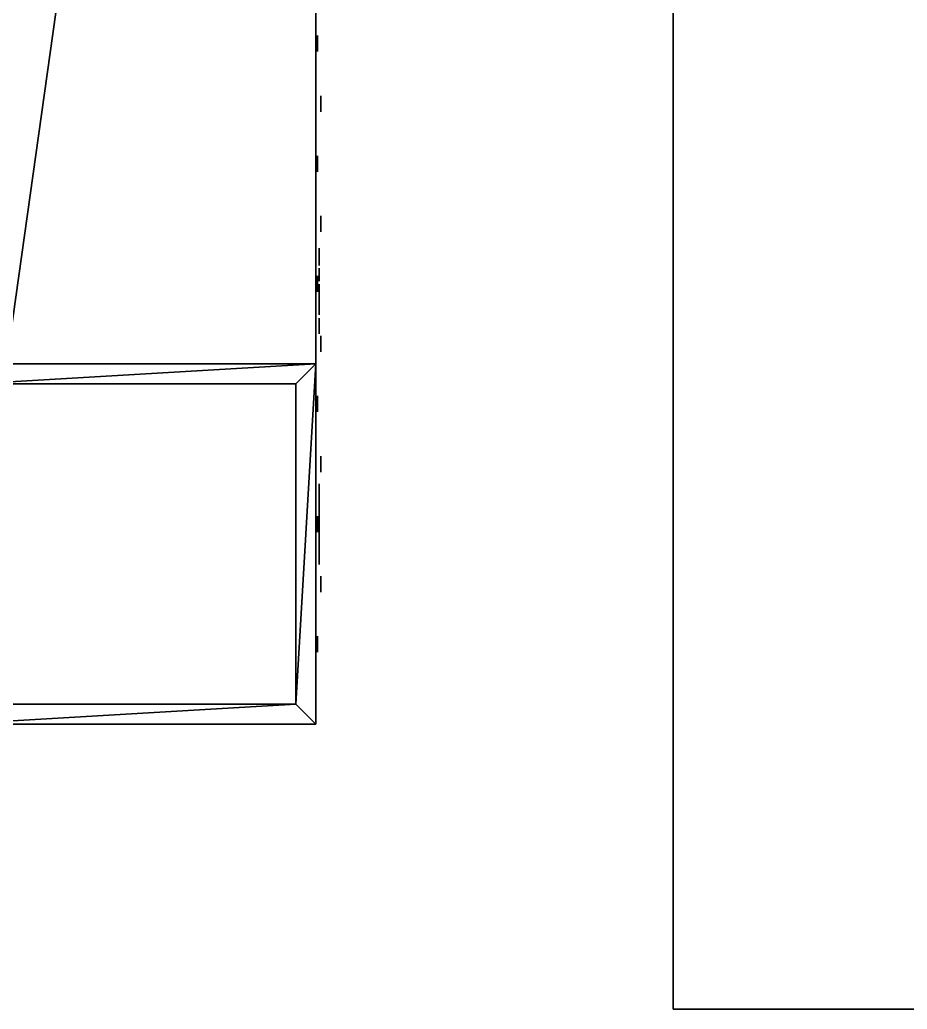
# Model space of a CAD drawing. Extents: x -22.3 to 67.4, y -36.4 to 41.8.
# Drawn here: x 56.35 to 61.89, y -34.18 to -28.01 of the extents above; entities that cross this region are included whole.
import ezdxf

# ---------------------------------------------------------------- set-up
doc = ezdxf.new("R2010")
doc.units = 0
doc.layers.get('0').update_dxf_attribs({"linetype": 'CONTINUOUS'})

# ---------------------------------------------------------------- blocks, each defined once
blk = doc.blocks.new('11ZSUN04')
at = {"color": 253, "linetype": 'BYBLOCK'}
mesh = blk.add_polyface(dxfattribs=at)
corners = [(3.25, 14.75), (3.25, 17), (3.25, 14.75, 0.375), (3.25, 17, 0.375), (1, 17), (1, 17, 0.375), (1, 14.75), (1, 14.75, 0.375), (3.125, 14.875, 0.375), (3.125, 16.875, 0.375), (3.125, 14.875, 0.5), (3.125, 16.875, 0.5), (1.125, 16.875, 0.375), (1.125, 16.875, 0.5), (1.125, 14.875, 0.375), (1.125, 14.875, 0.5), (3.25, 1), (3.25, 3.25), (3.25, 1, 0.375), (3.25, 3.25, 0.375), (1, 3.25), (1, 3.25, 0.375), (1, 1), (1, 1, 0.375), (3.125, 1.125, 0.375), (3.125, 3.125, 0.375), (3.125, 1.125, 0.5), (3.125, 3.125, 0.5), (1.125, 3.125, 0.375), (1.125, 3.125, 0.5), (1.125, 1.125, 0.375), (1.125, 1.125, 0.5), (17, 14.75), (17, 17), (17, 14.75, 0.375), (17, 17, 0.375), (14.75, 17), (14.75, 17, 0.375), (14.75, 14.75), (14.75, 14.75, 0.375), (16.875, 14.875, 0.375), (16.875, 16.875, 0.375), (16.875, 14.875, 0.5), (16.875, 16.875, 0.5), (14.875, 16.875, 0.375), (14.875, 16.875, 0.5), (14.875, 14.875, 0.375), (14.875, 14.875, 0.5), (14.875, 1.125, 0.375), (14.75, 1, 0.375), (16.875, 1.125, 0.375), (17, 1, 0.375), (14.875, 3.125, 0.375), (14.75, 3.25, 0.375), (16.875, 3.125, 0.375), (17, 3.25, 0.375), (16.875, 1.125, 0.5), (16.875, 3.125, 0.5), (14.875, 3.125, 0.5), (14.875, 1.125, 0.5), (17, 1), (17, 3.25), (14.75, 3.25), (14.75, 1)]
mesh.append_faces([[corners[k] for k in face] for face in [(0, 1, 2), (1, 4, 3), (4, 6, 5), (6, 0, 7), (8, 9, 10), (9, 12, 11), (12, 14, 13), (14, 8, 15), (9, 3, 12), (5, 12, 3), (14, 7, 8), (2, 8, 7), (16, 17, 18), (17, 20, 19), (20, 22, 21), (22, 16, 23), (24, 25, 26), (25, 28, 27), (28, 30, 29), (30, 24, 31), (25, 19, 28), (21, 28, 19), (30, 23, 24), (18, 24, 23), (32, 33, 34), (33, 36, 35), (36, 38, 37), (38, 32, 39), (40, 41, 42), (41, 44, 43), (44, 46, 45), (46, 40, 47), (41, 35, 44), (37, 44, 35), (46, 39, 40), (34, 40, 39), (48, 49, 50), (51, 50, 49), (54, 55, 52), (53, 52, 55), (50, 54, 56), (54, 52, 57), (52, 48, 58), (48, 50, 59), (60, 61, 51), (61, 62, 55), (62, 63, 53), (63, 60, 49)]], dxfattribs={"vtx1": -1, "color": 253})
mesh.append_faces([[corners[k] for k in face] for face in [(1, 3, 2), (4, 5, 3), (6, 7, 5), (0, 2, 7), (9, 11, 10), (12, 13, 11), (14, 15, 13), (8, 10, 15), (8, 2, 3), (3, 9, 8), (12, 5, 7), (7, 14, 12), (17, 19, 18), (20, 21, 19), (22, 23, 21), (16, 18, 23), (25, 27, 26), (28, 29, 27), (30, 31, 29), (24, 26, 31), (24, 18, 19), (19, 25, 24), (28, 21, 23), (23, 30, 28), (33, 35, 34), (36, 37, 35), (38, 39, 37), (32, 34, 39), (41, 43, 42), (44, 45, 43), (46, 47, 45), (40, 42, 47), (40, 34, 35), (35, 41, 40), (44, 37, 39), (39, 46, 44), (52, 53, 49), (49, 48, 52), (50, 51, 55), (55, 54, 50), (54, 57, 56), (52, 58, 57), (48, 59, 58), (50, 56, 59), (61, 55, 51), (62, 53, 55), (63, 49, 53), (60, 51, 49)]], dxfattribs={"vtx2": -1, "color": 253})
at = {"color": 0, "linetype": 'BYBLOCK'}
mesh = blk.add_polyface(dxfattribs=at)
corners = [(19.23, -0.779, 1.8117), (19.23, -0.779, 1.0617), (26.23, -0.779), (26.23, -0.779, 0.75), (19.23, 16.971, 1.0617), (19.23, 16.971, 1.8117), (26.23, 16.971, 0.75), (14.75, 1, 0.5), (17, 1, 0.5), (14.75, 1, 2.75), (17, 1, 2.75), (17, 17, 0.5), (17, 17, 2.75), (14.846, 9, 5.525), (14.6916, 12.6814, 5.625), (14.8408, 9, 5.625), (14.8408, 9, 18.2), (14.846, 9, 18.3), (14.6916, 5.3186, 18.2), (14.6948, 5.3178, 18.3), (14.2451, 1.6613, 18.2), (14.2423, 1.6604, 18.3), (14.7248, 5.3178, 18.3), (14.876, 9, 18.3), (14.8437, 9, 18.6), (14.6925, 5.1943, 18.6), (14.2723, 1.6604, 18.3), (14.24, 1.4125, 18.6), (14.9005, 9, 17.1), (14.7687, 12.255, 17.1), (14.8708, 9, 18.2), (14.7216, 5.3186, 18.2), (14.7687, 5.745, 17.1), (14.3741, 2.5114, 17.1), (14.2751, 1.6613, 18.2), (14.24, 5.2063, 18.6), (14.24, 9, 18.6), (14.6916, 12.6814, 18.2), (14.7229, 5.6993, 16.9703), (14.3487, 2.6736, 16.9703), (14.8619, 9, 16.9703), (14.8437, 9, 5.225), (14.6925, 5.1943, 5.225), (14.24, 5.2063, 5.225), (14.24, 9, 5.225), (14.7216, 5.3186, 5.625), (14.7687, 5.745, 6.725), (14.3741, 2.5114, 6.725), (14.2751, 1.6613, 5.625), (14.8708, 9, 5.625), (14.9005, 9, 6.725), (14.7687, 12.255, 6.725), (14.7248, 5.3178, 5.525), (14.2723, 1.6604, 5.525), (14.24, 1.4125, 5.225), (14.876, 9, 5.525), (14.6948, 5.3178, 5.525), (14.6916, 5.3186, 5.625), (14.2451, 1.6613, 5.625), (14.2423, 1.6604, 5.525), (14.7229, 5.6993, 6.8547), (14.3487, 2.6736, 6.8547), (14.8619, 9, 6.8547)]
mesh.append_faces([[corners[k] for k in face] for face in [(16, 17, 18), (18, 19, 20), (32, 31, 33), (38, 32, 39), (40, 32, 38), (45, 47, 48), (42, 53, 54), (41, 52, 42), (56, 58, 59), (13, 57, 56), (46, 61, 47), (51, 62, 50)]], dxfattribs={"vtx0": -1, "vtx1": -1, "color": 0})
mesh.append_faces([[corners[k] for k in face] for face in [(13, 14, 15), (36, 35, 24), (43, 44, 41)]], dxfattribs={"vtx0": -1, "vtx1": -1, "vtx2": -1, "color": 0})
mesh.append_faces([[corners[k] for k in face] for face in [(18, 17, 19), (20, 19, 21), (22, 24, 25), (26, 25, 27), (33, 31, 34), (17, 16, 37), (39, 32, 33), (40, 29, 28), (45, 46, 47), (56, 57, 58), (13, 15, 57), (46, 60, 61), (46, 62, 60)]], dxfattribs={"vtx0": -1, "vtx2": -1, "color": 0})
mesh.append_faces([[corners[k] for k in face] for face in [(1, 0, 4), (0, 3, 5), (3, 2, 6), (7, 8, 9), (8, 11, 10)]], dxfattribs={"vtx1": -1, "color": 0})
mesh.append_faces([[corners[k] for k in face] for face in [(22, 23, 24), (26, 22, 25), (28, 29, 30), (30, 31, 28), (32, 28, 31), (25, 24, 35), (28, 32, 40), (41, 42, 43), (45, 49, 50), (50, 46, 45), (51, 50, 49), (52, 53, 42), (55, 52, 41), (46, 50, 62)]], dxfattribs={"vtx1": -1, "vtx2": -1, "color": 0})
mesh.append_faces([[corners[k] for k in face] for face in [(0, 1, 2), (2, 3, 0), (8, 10, 9), (9, 10, 12)]], dxfattribs={"vtx2": -1, "color": 0})
mesh = blk.add_polyface(dxfattribs=at)
corners = [(19.23, 16.971, 1.8117), (19.23, 16.971, 1.0617), (19.23, -0.779, 1.8117), (26.23, 16.971, 0.75), (26.23, 16.971), (26.23, -0.779, 0.75), (26.23, -0.779), (14.5, 17, 1.375), (14.5, 16.93, 1.475), (14.5, 17, 1.875), (14.5, 16.93, 1.775), (14.75, 17, 1.875), (14.75, 17, 1.375), (17, 17, 0.5), (17, 17, 2.75), (17, 1, 2.75), (14.75, 17, 0.5), (14.75, 17, 2.75), (14.75, 1, 2.75), (14.846, 9, 5.525), (14.6948, 12.6822, 5.525), (14.6916, 12.6814, 5.625), (14.2423, 16.3396, 18.3), (14.6948, 12.6822, 18.3), (14.2451, 16.3387, 18.2), (14.6916, 12.6814, 18.2), (14.2723, 16.3396, 18.3), (14.24, 16.5875, 18.6), (14.6925, 12.8057, 18.6), (14.7248, 12.6822, 18.3), (14.8437, 9, 18.6), (14.876, 9, 18.3), (14.2751, 16.3387, 18.2), (14.7216, 12.6814, 18.2), (14.3741, 15.4886, 17.1), (14.7687, 12.255, 17.1), (14.8708, 9, 18.2), (14.24, 12.7937, 18.6), (14.24, 9, 18.6), (14.846, 9, 18.3), (14.3684, 15.5264, 17.0924), (14.3432, 15.3633, 16.9629), (14.3636, 15.5585, 17.0707), (14.3385, 15.3946, 16.9418), (14.7229, 12.3007, 16.9703), (14.8619, 9, 16.9703), (14.3487, 15.3264, 16.9703), (14.6925, 12.8057, 5.225), (14.8437, 9, 5.225), (14.24, 9, 5.225), (14.24, 12.7937, 5.225), (14.24, 16.5875, 5.225), (14.8708, 9, 5.625), (14.7216, 12.6814, 5.625), (14.7687, 12.255, 6.725), (14.2751, 16.3387, 5.625), (14.3741, 15.4886, 6.725), (14.7248, 12.6822, 5.525), (14.876, 9, 5.525), (14.2723, 16.3396, 5.525), (14.2423, 16.3396, 5.525), (14.2451, 16.3387, 5.625), (14.3684, 15.5264, 6.7326), (14.3636, 15.5585, 6.7543), (14.3385, 15.3946, 6.8832), (14.3432, 15.3633, 6.8621), (14.7229, 12.3007, 6.8547), (14.8619, 9, 6.8547), (14.3487, 15.3264, 6.8547), (14.8408, 9, 5.625)]
mesh.append_faces([[corners[k] for k in face] for face in [(9, 11, 7), (12, 7, 11), (24, 23, 25), (26, 28, 29), (29, 30, 31), (34, 33, 35), (39, 25, 23), (44, 35, 45), (46, 35, 44), (47, 57, 48), (51, 59, 47), (69, 19, 21)]], dxfattribs={"vtx0": -1, "vtx1": -1, "color": 0})
mesh.append_faces([[corners[k] for k in face] for face in [(19, 20, 21), (37, 38, 28), (49, 50, 47)]], dxfattribs={"vtx0": -1, "vtx1": -1, "vtx2": -1, "color": 0})
mesh.append_faces([[corners[k] for k in face] for face in [(26, 27, 28), (29, 28, 30), (53, 56, 54), (48, 57, 58), (47, 59, 57), (20, 61, 21), (54, 66, 67), (54, 68, 66), (21, 19, 20)]], dxfattribs={"vtx0": -1, "vtx2": -1, "color": 0})
mesh.append_faces([[corners[k] for k in face] for face in [(0, 1, 2), (3, 4, 0), (1, 0, 4), (3, 0, 5), (4, 3, 6), (7, 8, 9), (10, 9, 8), (13, 16, 14)]], dxfattribs={"vtx1": -1, "color": 0})
mesh.append_faces([[corners[k] for k in face] for face in [(22, 23, 24), (32, 33, 34), (33, 36, 35), (28, 27, 37), (30, 28, 38), (40, 34, 41), (42, 40, 43), (34, 35, 46), (47, 48, 49), (51, 47, 50), (52, 53, 54), (53, 55, 56), (20, 60, 61), (62, 63, 64), (56, 62, 65), (54, 56, 68)]], dxfattribs={"vtx1": -1, "vtx2": -1, "color": 0})
mesh.append_faces([[corners[k] for k in face] for face in [(13, 14, 15), (16, 17, 14), (14, 17, 18)]], dxfattribs={"vtx2": -1, "color": 0})
at = {"color": 253, "linetype": 'BYBLOCK'}
mesh = blk.add_polyface(dxfattribs=at)
corners = [(17.03, 4.9183, 1.275), (17.03, 4.875, 1.25), (17.03, 4.925, 1.25), (17.03, 4.9183, 1.225), (17.01, 5.2933, 0.9), (17.01, 5.25, 0.875), (17.01, 5.3, 0.875), (17.01, 5.275, 0.9183), (17.01, 5.25, 0.925), (17.01, 5.225, 0.9183), (17.01, 5.2067, 0.9), (17.01, 5.2, 0.875), (17.01, 5.2067, 0.85), (17.01, 5.225, 0.8317), (17.01, 5.25, 0.825), (17.01, 5.275, 0.8317), (17.01, 5.2933, 0.85), (17.01, 5.2933, 1.65), (17.01, 5.25, 1.625), (17.01, 5.3, 1.625), (17.01, 5.275, 1.6683), (17.01, 5.25, 1.675), (17.01, 5.225, 1.6683), (17.01, 5.2067, 1.65), (17.01, 5.2, 1.625), (17.01, 5.2067, 1.6), (17.01, 5.225, 1.5817), (17.01, 5.25, 1.575), (17.01, 5.275, 1.5817), (17.01, 5.2933, 1.6), (17.01, 5.2933, 2.4), (17.01, 5.25, 2.375), (17.01, 5.3, 2.375), (17.01, 5.275, 2.4183), (17.01, 5.25, 2.425), (17.01, 5.225, 2.4183), (17.01, 5.2067, 2.4), (17.01, 5.2, 2.375), (17.01, 5.2067, 2.35), (17.01, 5.225, 2.3317), (17.01, 5.25, 2.325), (17.01, 5.275, 2.3317), (17.01, 5.2933, 2.35)]
mesh.append_faces([[corners[k] for k in face] for face in [(1, 3, 2), (5, 16, 6), (18, 29, 19), (31, 42, 32)]], dxfattribs={"color": 253})
mesh.append_faces([[corners[k] for k in face] for face in [(0, 1, 2), (4, 5, 6), (7, 5, 4), (8, 5, 7), (9, 5, 8), (10, 5, 9), (11, 5, 10), (12, 5, 11), (13, 5, 12), (14, 5, 13), (15, 5, 14), (16, 5, 15), (17, 18, 19), (20, 18, 17), (21, 18, 20), (22, 18, 21), (23, 18, 22), (24, 18, 23), (25, 18, 24), (26, 18, 25), (27, 18, 26), (28, 18, 27), (29, 18, 28), (30, 31, 32), (33, 31, 30), (34, 31, 33), (35, 31, 34), (36, 31, 35), (37, 31, 36), (38, 31, 37), (39, 31, 38), (40, 31, 39), (41, 31, 40), (42, 31, 41)]], dxfattribs={"vtx0": -1, "color": 253})
mesh = blk.add_polyface(dxfattribs=at)
corners = [(17.03, 4.9183, 2.025), (17.03, 4.875, 2), (17.03, 4.925, 2), (17.03, 4.9, 2.0433), (17.03, 4.875, 2.05), (17.03, 4.85, 2.0433), (17.03, 4.8317, 2.025), (17.03, 4.825, 2), (17.03, 4.8317, 1.975), (17.03, 4.85, 1.9567), (17.03, 4.875, 1.95), (17.03, 4.9, 1.9567), (17.03, 4.9183, 1.975), (17.03, 4.9, 1.2933), (17.03, 4.875, 1.25), (17.03, 4.9183, 1.275), (17.03, 4.875, 1.3), (17.03, 4.85, 1.2933), (17.03, 4.8317, 1.275), (17.03, 4.825, 1.25), (17.03, 4.8317, 1.225), (17.03, 4.85, 1.2067), (17.03, 4.875, 1.2), (17.03, 4.9, 1.2067), (17.03, 4.9183, 1.225), (17.01, 4.5433, 0.9), (17.01, 4.5, 0.875), (17.01, 4.55, 0.875), (17.01, 4.525, 0.9183), (17.01, 4.5, 0.925), (17.01, 4.5, 0.825), (17.01, 4.475, 0.8317), (17.01, 4.525, 0.8317), (17.01, 4.5433, 0.85), (17.01, 4.5433, 2.4), (17.01, 4.5, 2.375), (17.01, 4.55, 2.375), (17.01, 4.525, 2.4183), (17.01, 4.5, 2.425), (17.01, 4.475, 2.4183), (17.01, 4.5, 2.325), (17.01, 4.475, 2.3317), (17.01, 4.525, 2.3317), (17.01, 4.5433, 2.35)]
mesh.append_faces([[corners[k] for k in face] for face in [(1, 12, 2), (26, 33, 27), (35, 43, 36)]], dxfattribs={"color": 253})
mesh.append_faces([[corners[k] for k in face] for face in [(0, 1, 2), (3, 1, 0), (4, 1, 3), (5, 1, 4), (6, 1, 5), (7, 1, 6), (8, 1, 7), (9, 1, 8), (10, 1, 9), (11, 1, 10), (12, 1, 11), (13, 14, 15), (16, 14, 13), (17, 14, 16), (18, 14, 17), (19, 14, 18), (20, 14, 19), (21, 14, 20), (22, 14, 21), (23, 14, 22), (24, 14, 23), (25, 26, 27), (28, 26, 25), (29, 26, 28), (30, 26, 31), (32, 26, 30), (33, 26, 32), (34, 35, 36), (37, 35, 34), (38, 35, 37), (39, 35, 38), (40, 35, 41), (42, 35, 40), (43, 35, 42)]], dxfattribs={"vtx0": -1, "color": 253})
mesh = blk.add_polyface(dxfattribs=at)
corners = [(17.03, 4.1683, 2.025), (17.03, 4.125, 2), (17.03, 4.175, 2), (17.03, 4.15, 2.0433), (17.03, 4.125, 2.05), (17.03, 4.1, 2.0433), (17.03, 4.0817, 2.025), (17.03, 4.075, 2), (17.03, 4.0817, 1.975), (17.03, 4.1, 1.9567), (17.03, 4.125, 1.95), (17.03, 4.15, 1.9567), (17.03, 4.1683, 1.975), (17.03, 4.1683, 1.275), (17.03, 4.125, 1.25), (17.03, 4.175, 1.25), (17.03, 4.15, 1.2933), (17.03, 4.125, 1.3), (17.03, 4.1, 1.2933), (17.03, 4.0817, 1.275), (17.03, 4.075, 1.25), (17.03, 4.0817, 1.225), (17.03, 4.1, 1.2067), (17.03, 4.125, 1.2), (17.03, 4.15, 1.2067), (17.03, 4.1683, 1.225), (17.01, 4.475, 0.9183), (17.01, 4.5, 0.875), (17.01, 4.5, 0.925), (17.01, 4.4567, 0.9), (17.01, 4.45, 0.875), (17.01, 4.4567, 0.85), (17.01, 4.475, 0.8317), (17.01, 4.4567, 2.4), (17.01, 4.5, 2.375), (17.01, 4.475, 2.4183), (17.01, 4.45, 2.375), (17.01, 4.4567, 2.35), (17.01, 4.475, 2.3317), (17.01, 3.7933, 0.9), (17.01, 3.75, 0.875), (17.01, 3.8, 0.875), (17.01, 3.7933, 0.85), (17.01, 3.7933, 2.4), (17.01, 3.75, 2.375), (17.01, 3.8, 2.375), (17.01, 3.7933, 2.35), (17.01, 3.775, 2.3317)]
mesh.append_faces([[corners[k] for k in face] for face in [(1, 12, 2), (14, 25, 15), (40, 42, 41), (44, 46, 45)]], dxfattribs={"color": 253})
mesh.append_faces([[corners[k] for k in face] for face in [(0, 1, 2), (3, 1, 0), (4, 1, 3), (5, 1, 4), (6, 1, 5), (7, 1, 6), (8, 1, 7), (9, 1, 8), (10, 1, 9), (11, 1, 10), (12, 1, 11), (13, 14, 15), (16, 14, 13), (17, 14, 16), (18, 14, 17), (19, 14, 18), (20, 14, 19), (21, 14, 20), (22, 14, 21), (23, 14, 22), (24, 14, 23), (25, 14, 24), (26, 27, 28), (29, 27, 26), (30, 27, 29), (31, 27, 30), (32, 27, 31), (33, 34, 35), (36, 34, 33), (37, 34, 36), (38, 34, 37), (39, 40, 41), (43, 44, 45), (46, 44, 47)]], dxfattribs={"vtx0": -1, "color": 253})
at = {"color": 5, "linetype": 'BYBLOCK'}
mesh = blk.add_polyface(dxfattribs=at)
corners = [(17.02, 3.962, 1.6617), (17.02, 3.973, 1.6783), (17.02, 3.9506, 1.6672), (17.02, 3.9572, 1.6863), (17.02, 3.9382, 1.6699), (17.02, 3.9398, 1.6899), (17.02, 3.9255, 1.6693), (17.02, 3.922, 1.6891), (17.02, 3.9134, 1.6655), (17.02, 3.905, 1.6838), (17.02, 3.9026, 1.6588), (17.02, 3.8899, 1.6745), (17.02, 3.8939, 1.6497), (17.02, 3.8777, 1.6616), (17.02, 3.8877, 1.6386), (17.02, 3.869, 1.6461), (17.02, 3.8846, 1.6263), (17.02, 3.8646, 1.6289), (17.02, 3.8846, 1.6137), (17.02, 3.8646, 1.6111), (17.02, 3.8877, 1.6014), (17.02, 3.869, 1.5939), (17.02, 3.8939, 1.5903), (17.02, 3.8777, 1.5784), (17.02, 3.9026, 1.5812), (17.02, 3.8899, 1.5655), (17.02, 3.9134, 1.5745), (17.02, 3.905, 1.5562), (17.02, 3.9255, 1.5707), (17.02, 3.922, 1.5509), (17.02, 3.9382, 1.5701), (17.02, 3.9398, 1.5501), (17.02, 3.9506, 1.5728), (17.02, 3.9572, 1.5537), (17.02, 3.962, 1.5783), (17.02, 3.973, 1.5617), (17.02, 3.8475, 1.55), (17.02, 3.8075, 1.61), (17.02, 3.8275, 1.55), (17.02, 3.8275, 1.6153), (17.02, 3.8358, 1.6217), (17.02, 3.8216, 1.6359), (17.02, 3.8247, 1.64), (17.02, 3.8422, 1.63), (17.02, 3.8267, 1.6448), (17.02, 3.8462, 1.6396), (17.02, 3.8274, 1.65), (17.02, 3.8476, 1.65), (17.02, 3.8267, 1.6552), (17.02, 3.8462, 1.6604), (17.02, 3.8247, 1.66), (17.02, 3.8422, 1.67), (17.02, 3.8216, 1.6641), (17.02, 3.8358, 1.6783), (17.02, 3.8175, 1.6672), (17.02, 3.8275, 1.6847)]
mesh.append_faces([[corners[k] for k in face] for face in [(0, 1, 2), (2, 3, 4), (4, 5, 6), (6, 7, 8), (8, 9, 10), (10, 11, 12), (12, 13, 14), (14, 15, 16), (16, 17, 18), (18, 19, 20), (20, 21, 22), (22, 23, 24), (24, 25, 26), (26, 27, 28), (28, 29, 30), (30, 31, 32), (32, 33, 34), (36, 37, 38), (41, 40, 42), (42, 43, 44), (44, 45, 46), (46, 47, 48), (48, 49, 50), (50, 51, 52), (52, 53, 54)]], dxfattribs={"vtx1": -1, "color": 5})
mesh.append_faces([[corners[k] for k in face] for face in [(1, 3, 2), (3, 5, 4), (5, 7, 6), (7, 9, 8), (9, 11, 10), (11, 13, 12), (13, 15, 14), (15, 17, 16), (17, 19, 18), (19, 21, 20), (21, 23, 22), (23, 25, 24), (25, 27, 26), (27, 29, 28), (29, 31, 30), (31, 33, 32), (33, 35, 34), (39, 40, 41), (40, 43, 42), (43, 45, 44), (45, 47, 46), (47, 49, 48), (49, 51, 50), (51, 53, 52), (53, 55, 54)]], dxfattribs={"vtx2": -1, "color": 5})
at = {"color": 253, "linetype": 'BYBLOCK'}
mesh = blk.add_polyface(dxfattribs=at)
corners = [(17.03, 3.4183, 2.025), (17.03, 3.375, 2), (17.03, 3.425, 2), (17.03, 3.4, 2.0433), (17.03, 3.375, 2.05), (17.03, 3.35, 2.0433), (17.03, 3.375, 1.95), (17.03, 3.35, 1.9567), (17.03, 3.4, 1.9567), (17.03, 3.4183, 1.975), (17.03, 3.4183, 1.275), (17.03, 3.375, 1.25), (17.03, 3.425, 1.25), (17.03, 3.4, 1.2933), (17.03, 3.375, 1.3), (17.03, 3.35, 1.2933), (17.03, 3.3317, 1.275), (17.03, 3.35, 1.2067), (17.03, 3.3317, 1.225), (17.03, 3.375, 1.2), (17.03, 3.4, 1.2067), (17.03, 3.4183, 1.225), (17.01, 3.775, 0.9183), (17.01, 3.75, 0.875), (17.01, 3.7933, 0.9), (17.01, 3.75, 0.925), (17.01, 3.725, 0.9183), (17.01, 3.7067, 0.9), (17.01, 3.7, 0.875), (17.01, 3.7067, 0.85), (17.01, 3.725, 0.8317), (17.01, 3.75, 0.825), (17.01, 3.775, 0.8317), (17.01, 3.7933, 0.85), (17.01, 3.775, 2.4183), (17.01, 3.75, 2.375), (17.01, 3.7933, 2.4), (17.01, 3.75, 2.425), (17.01, 3.725, 2.4183), (17.01, 3.7067, 2.4), (17.01, 3.7, 2.375), (17.01, 3.7067, 2.35), (17.01, 3.725, 2.3317), (17.01, 3.75, 2.325), (17.01, 3.775, 2.3317)]
mesh.append_faces([[corners[k] for k in face] for face in [(1, 9, 2), (11, 21, 12)]], dxfattribs={"color": 253})
mesh.append_faces([[corners[k] for k in face] for face in [(0, 1, 2), (3, 1, 0), (4, 1, 3), (5, 1, 4), (6, 1, 7), (8, 1, 6), (9, 1, 8), (10, 11, 12), (13, 11, 10), (14, 11, 13), (15, 11, 14), (16, 11, 15), (17, 11, 18), (19, 11, 17), (20, 11, 19), (21, 11, 20), (22, 23, 24), (25, 23, 22), (26, 23, 25), (27, 23, 26), (28, 23, 27), (29, 23, 28), (30, 23, 29), (31, 23, 30), (32, 23, 31), (33, 23, 32), (34, 35, 36), (37, 35, 34), (38, 35, 37), (39, 35, 38), (40, 35, 39), (41, 35, 40), (42, 35, 41), (43, 35, 42), (44, 35, 43)]], dxfattribs={"vtx0": -1, "color": 253})
at = {"color": 5, "linetype": 'BYBLOCK'}
mesh = blk.add_polyface(dxfattribs=at)
corners = [(17.02, 3.8075, 1.61), (17.02, 3.7875, 1.61), (17.02, 3.8275, 1.55), (17.02, 3.7675, 1.55), (17.02, 3.7875, 1.55), (17.02, 3.7675, 1.69), (17.02, 3.7875, 1.67), (17.02, 3.8075, 1.69), (17.02, 3.8075, 1.67), (17.02, 3.8075, 1.63), (17.02, 3.8127, 1.6308), (17.02, 3.8179, 1.6113), (17.02, 3.8175, 1.6328), (17.02, 3.8275, 1.6153), (17.02, 3.8216, 1.6359), (17.02, 3.8175, 1.6672), (17.02, 3.8275, 1.6847), (17.02, 3.8127, 1.6692), (17.02, 3.8179, 1.6887), (17.02, 3.7875, 1.63), (17.02, 3.6975, 1.55), (17.02, 3.6675, 1.56), (17.02, 3.7075, 1.48), (17.02, 3.7275, 1.55), (17.02, 3.7275, 1.56), (17.02, 3.7475, 1.55), (17.02, 3.6875, 1.69), (17.02, 3.6875, 1.65), (17.02, 3.6475, 1.55), (17.02, 3.6275, 1.55), (17.02, 3.5775, 1.67), (17.02, 3.5975, 1.67), (17.02, 3.5975, 1.69), (17.02, 3.5975, 1.63), (17.02, 3.5975, 1.61), (17.02, 3.6027, 1.6308), (17.02, 3.6079, 1.6113), (17.02, 3.6075, 1.6328), (17.02, 3.6175, 1.6153), (17.02, 3.6116, 1.6359), (17.02, 3.6258, 1.6217), (17.02, 3.6147, 1.64), (17.02, 3.6322, 1.63), (17.02, 3.6167, 1.6448), (17.02, 3.6362, 1.6396), (17.02, 3.6174, 1.65), (17.02, 3.6376, 1.65), (17.02, 3.6167, 1.6552), (17.02, 3.6362, 1.6604), (17.02, 3.6147, 1.66), (17.02, 3.6322, 1.67), (17.02, 3.6116, 1.6641), (17.02, 3.6258, 1.6783), (17.02, 3.6075, 1.6672), (17.02, 3.6175, 1.6847), (17.02, 3.6027, 1.6692), (17.02, 3.6079, 1.6887), (17.02, 3.5775, 1.61), (17.02, 3.5775, 1.63)]
mesh.append_faces([[corners[k] for k in face] for face in [(20, 21, 22)]], dxfattribs={"color": 5})
mesh.append_faces([[corners[k] for k in face] for face in [(3, 4, 5), (5, 6, 7), (9, 0, 10), (10, 11, 12), (12, 13, 14), (15, 16, 17), (17, 18, 8), (0, 9, 1), (23, 24, 20), (25, 23, 26), (27, 28, 26), (33, 34, 35), (35, 36, 37), (37, 38, 39), (39, 40, 41), (41, 42, 43), (43, 44, 45), (45, 46, 47), (47, 48, 49), (49, 50, 51), (51, 52, 53), (53, 54, 55), (55, 56, 31), (34, 33, 57)]], dxfattribs={"vtx1": -1, "color": 5})
mesh.append_faces([[corners[k] for k in face] for face in [(0, 1, 2), (4, 6, 5), (6, 8, 7), (0, 11, 10), (11, 13, 12), (16, 18, 17), (18, 7, 8), (9, 19, 1), (24, 21, 20), (23, 27, 26), (28, 29, 26), (30, 31, 32), (34, 36, 35), (36, 38, 37), (38, 40, 39), (40, 42, 41), (42, 44, 43), (44, 46, 45), (46, 48, 47), (48, 50, 49), (50, 52, 51), (52, 54, 53), (54, 56, 55), (56, 32, 31), (33, 58, 57)]], dxfattribs={"vtx2": -1, "color": 5})
mesh = blk.add_polyface(dxfattribs=at)
corners = [(17.02, 3.5575, 1.55), (17.02, 3.5775, 1.55), (17.02, 3.5575, 1.69), (17.02, 3.5775, 1.67), (17.02, 3.5975, 1.69), (17.02, 3.5087, 1.6552), (17.02, 3.5263, 1.6648), (17.02, 3.5043, 1.6612), (17.02, 3.519, 1.675), (17.02, 3.4986, 1.6658), (17.02, 3.5092, 1.683), (17.02, 3.4919, 1.6689), (17.02, 3.4978, 1.6882), (17.02, 3.4846, 1.6701), (17.02, 3.4853, 1.6903), (17.02, 3.4773, 1.6694), (17.02, 3.4728, 1.6891), (17.02, 3.4704, 1.6668), (17.02, 3.4746, 1.6313), (17.02, 3.4682, 1.6122), (17.02, 3.4805, 1.63), (17.02, 3.4783, 1.61), (17.02, 3.4865, 1.6299), (17.02, 3.4885, 1.6101), (17.02, 3.5107, 1.6026), (17.02, 3.5243, 1.6174), (17.02, 3.5059, 1.6062), (17.02, 3.5161, 1.6235), (17.02, 3.5004, 1.6087), (17.02, 3.5068, 1.6278), (17.02, 3.4945, 1.61), (17.02, 3.4967, 1.63), (17.02, 3.5107, 1.5774), (17.02, 3.5243, 1.5626), (17.02, 3.5133, 1.5805), (17.02, 3.53, 1.5693), (17.02, 3.5151, 1.5841), (17.02, 3.534, 1.5771), (17.02, 3.5161, 1.588), (17.02, 3.5361, 1.5856), (17.02, 3.5161, 1.592), (17.02, 3.5361, 1.5944), (17.02, 3.5151, 1.5959), (17.02, 3.534, 1.6029), (17.02, 3.5133, 1.5995), (17.02, 3.53, 1.6107), (17.02, 3.4689, 1.5727), (17.02, 3.4588, 1.5553), (17.02, 3.4771, 1.5693), (17.02, 3.4718, 1.5498), (17.02, 3.486, 1.568), (17.02, 3.4857, 1.5479), (17.02, 3.495, 1.569), (17.02, 3.4997, 1.5494), (17.02, 3.5033, 1.5722), (17.02, 3.5129, 1.5544)]
mesh.append_faces([[corners[k] for k in face] for face in [(0, 1, 2), (2, 3, 4), (5, 6, 7), (7, 8, 9), (9, 10, 11), (11, 12, 13), (13, 14, 15), (15, 16, 17), (18, 19, 20), (20, 21, 22), (24, 25, 26), (26, 27, 28), (28, 29, 30), (30, 31, 23), (32, 33, 34), (34, 35, 36), (36, 37, 38), (38, 39, 40), (40, 41, 42), (42, 43, 44), (44, 45, 24), (46, 47, 48), (48, 49, 50), (50, 51, 52), (52, 53, 54), (54, 55, 32)]], dxfattribs={"vtx1": -1, "color": 5})
mesh.append_faces([[corners[k] for k in face] for face in [(1, 3, 2), (6, 8, 7), (8, 10, 9), (10, 12, 11), (12, 14, 13), (14, 16, 15), (19, 21, 20), (21, 23, 22), (25, 27, 26), (27, 29, 28), (29, 31, 30), (31, 22, 23), (33, 35, 34), (35, 37, 36), (37, 39, 38), (39, 41, 40), (41, 43, 42), (43, 45, 44), (45, 25, 24), (47, 49, 48), (49, 51, 50), (51, 53, 52), (53, 55, 54), (55, 33, 32)]], dxfattribs={"vtx2": -1, "color": 5})
mesh = blk.add_polyface(dxfattribs=at)
corners = [(17.02, 3.4728, 1.6891), (17.02, 3.461, 1.6847), (17.02, 3.4704, 1.6668), (17.02, 3.4643, 1.6626), (17.02, 3.4507, 1.6774), (17.02, 3.4617, 1.6595), (17.02, 3.445, 1.6707), (17.02, 3.4599, 1.6559), (17.02, 3.441, 1.6629), (17.02, 3.4589, 1.652), (17.02, 3.4389, 1.6544), (17.02, 3.4589, 1.648), (17.02, 3.4389, 1.6456), (17.02, 3.4599, 1.6441), (17.02, 3.441, 1.6371), (17.02, 3.4617, 1.6405), (17.02, 3.445, 1.6293), (17.02, 3.4643, 1.6374), (17.02, 3.4507, 1.6226), (17.02, 3.4691, 1.6338), (17.02, 3.4589, 1.6165), (17.02, 3.4746, 1.6313), (17.02, 3.4682, 1.6122), (17.02, 3.4561, 1.5852), (17.02, 3.4389, 1.5748), (17.02, 3.4617, 1.5782), (17.02, 3.4476, 1.5638), (17.02, 3.4689, 1.5727), (17.02, 3.4588, 1.5553), (17.02, 2.3895, 1.4966), (17.02, 2.4899, 1.5971), (17.02, 2.4676, 1.6194), (17.02, 2.4687, 1.6211), (17.02, 2.4963, 1.6052), (17.02, 2.4695, 1.623), (17.02, 2.5003, 1.6147), (17.02, 2.4698, 1.625), (17.02, 2.5016, 1.625), (17.02, 2.4695, 1.627), (17.02, 2.5003, 1.6352), (17.02, 2.4687, 1.6288), (17.02, 2.4963, 1.6448), (17.02, 2.4675, 1.6304), (17.02, 2.49, 1.653), (17.02, 2.4659, 1.6317), (17.02, 2.4818, 1.6593), (17.02, 2.464, 1.6324), (17.02, 2.4723, 1.6632), (17.02, 2.462, 1.6327), (17.02, 2.462, 1.6646), (17.02, 2.46, 1.6324), (17.02, 2.4518, 1.6632), (17.02, 2.4582, 1.6317), (17.02, 2.4422, 1.6593), (17.02, 2.4565, 1.6305), (17.02, 2.4341, 1.6529)]
mesh.append_faces([[corners[k] for k in face] for face in [(2, 1, 3), (3, 4, 5), (5, 6, 7), (7, 8, 9), (9, 10, 11), (11, 12, 13), (13, 14, 15), (15, 16, 17), (17, 18, 19), (19, 20, 21), (23, 24, 25), (25, 26, 27), (31, 30, 32), (32, 33, 34), (34, 35, 36), (36, 37, 38), (38, 39, 40), (40, 41, 42), (42, 43, 44), (44, 45, 46), (46, 47, 48), (48, 49, 50), (50, 51, 52), (52, 53, 54)]], dxfattribs={"vtx1": -1, "color": 5})
mesh.append_faces([[corners[k] for k in face] for face in [(0, 1, 2), (1, 4, 3), (4, 6, 5), (6, 8, 7), (8, 10, 9), (10, 12, 11), (12, 14, 13), (14, 16, 15), (16, 18, 17), (18, 20, 19), (20, 22, 21), (24, 26, 25), (26, 28, 27), (29, 30, 31), (30, 33, 32), (33, 35, 34), (35, 37, 36), (37, 39, 38), (39, 41, 40), (41, 43, 42), (43, 45, 44), (45, 47, 46), (47, 49, 48), (49, 51, 50), (51, 53, 52), (53, 55, 54)]], dxfattribs={"vtx2": -1, "color": 5})
at = {"color": 253, "linetype": 'BYBLOCK'}
mesh = blk.add_polyface(dxfattribs=at)
corners = [(17.03, 3.3317, 2.025), (17.03, 3.375, 2), (17.03, 3.35, 2.0433), (17.03, 3.325, 2), (17.03, 3.3317, 1.975), (17.03, 3.35, 1.9567), (17.03, 3.325, 1.25), (17.03, 3.375, 1.25), (17.03, 3.3317, 1.275), (17.03, 3.3317, 1.225), (17.01, 3.0433, 0.9), (17.01, 3, 0.875), (17.01, 3.05, 0.875), (17.01, 3.025, 0.9183), (17.01, 3, 0.925), (17.01, 2.975, 0.9183), (17.01, 2.9567, 0.9), (17.01, 2.975, 0.8317), (17.01, 2.9567, 0.85), (17.01, 3, 0.825), (17.01, 3.025, 0.8317), (17.01, 3.0433, 0.85), (17.01, 3.0433, 1.65), (17.01, 3, 1.625), (17.01, 3.05, 1.625), (17.01, 3.025, 1.6683), (17.01, 3, 1.675), (17.01, 2.975, 1.6683), (17.01, 2.9567, 1.65), (17.01, 2.975, 1.5817), (17.01, 2.9567, 1.6), (17.01, 3, 1.575), (17.01, 3.025, 1.5817), (17.01, 3.0433, 1.6), (17.01, 3.0433, 2.4), (17.01, 3, 2.375), (17.01, 3.05, 2.375), (17.01, 3.025, 2.4183), (17.01, 3, 2.425), (17.01, 2.975, 2.4183), (17.01, 2.9567, 2.4), (17.01, 2.95, 2.375), (17.01, 2.9567, 2.35), (17.01, 2.975, 2.3317), (17.01, 3, 2.325), (17.01, 3.025, 2.3317), (17.01, 3.0433, 2.35)]
mesh.append_faces([[corners[k] for k in face] for face in [(11, 21, 12), (23, 33, 24), (35, 46, 36)]], dxfattribs={"color": 253})
mesh.append_faces([[corners[k] for k in face] for face in [(0, 1, 2), (3, 1, 0), (4, 1, 3), (5, 1, 4), (6, 7, 8), (9, 7, 6), (10, 11, 12), (13, 11, 10), (14, 11, 13), (15, 11, 14), (16, 11, 15), (17, 11, 18), (19, 11, 17), (20, 11, 19), (21, 11, 20), (22, 23, 24), (25, 23, 22), (26, 23, 25), (27, 23, 26), (28, 23, 27), (29, 23, 30), (31, 23, 29), (32, 23, 31), (33, 23, 32), (34, 35, 36), (37, 35, 34), (38, 35, 37), (39, 35, 38), (40, 35, 39), (41, 35, 40), (42, 35, 41), (43, 35, 42), (44, 35, 43), (45, 35, 44), (46, 35, 45)]], dxfattribs={"vtx0": -1, "color": 253})
mesh = blk.add_polyface(dxfattribs=at)
corners = [(17.03, 2.6683, 2.025), (17.03, 2.625, 2), (17.03, 2.675, 2), (17.03, 2.65, 2.0433), (17.03, 2.625, 2.05), (17.03, 2.6, 2.0433), (17.03, 2.5817, 2.025), (17.03, 2.575, 2), (17.03, 2.5817, 1.975), (17.03, 2.6, 1.9567), (17.03, 2.625, 1.95), (17.03, 2.65, 1.9567), (17.03, 2.6683, 1.975), (17.03, 2.6683, 1.275), (17.03, 2.625, 1.25), (17.03, 2.675, 1.25), (17.03, 2.65, 1.2933), (17.03, 2.625, 1.3), (17.03, 2.6, 1.2933), (17.03, 2.5817, 1.275), (17.03, 2.575, 1.25), (17.03, 2.5817, 1.225), (17.03, 2.6, 1.2067), (17.03, 2.625, 1.2), (17.03, 2.65, 1.2067), (17.03, 2.6683, 1.225), (17.01, 2.95, 0.875), (17.01, 3, 0.875), (17.01, 2.9567, 0.9), (17.01, 2.9567, 0.85), (17.01, 2.95, 1.625), (17.01, 3, 1.625), (17.01, 2.9567, 1.65), (17.01, 2.9567, 1.6), (17.01, 2.2933, 0.9), (17.01, 2.25, 0.875), (17.01, 2.3, 0.875), (17.01, 2.275, 0.9183), (17.01, 2.2933, 0.85), (17.01, 2.275, 0.8317), (17.01, 2.2933, 2.4), (17.01, 2.25, 2.375), (17.01, 2.3, 2.375), (17.01, 2.275, 2.4183), (17.01, 2.275, 2.3317), (17.01, 2.25, 2.325), (17.01, 2.2933, 2.35)]
mesh.append_faces([[corners[k] for k in face] for face in [(1, 12, 2), (14, 25, 15), (35, 38, 36), (41, 46, 42)]], dxfattribs={"color": 253})
mesh.append_faces([[corners[k] for k in face] for face in [(0, 1, 2), (3, 1, 0), (4, 1, 3), (5, 1, 4), (6, 1, 5), (7, 1, 6), (8, 1, 7), (9, 1, 8), (10, 1, 9), (11, 1, 10), (12, 1, 11), (13, 14, 15), (16, 14, 13), (17, 14, 16), (18, 14, 17), (19, 14, 18), (20, 14, 19), (21, 14, 20), (22, 14, 21), (23, 14, 22), (24, 14, 23), (25, 14, 24), (26, 27, 28), (29, 27, 26), (30, 31, 32), (33, 31, 30), (34, 35, 36), (37, 35, 34), (38, 35, 39), (40, 41, 42), (43, 41, 40), (44, 41, 45), (46, 41, 44)]], dxfattribs={"vtx0": -1, "color": 253})
at = {"color": 5, "linetype": 'BYBLOCK'}
mesh = blk.add_polyface(dxfattribs=at)
corners = [(17.02, 2.356, 1.7422), (17.02, 2.3784, 1.7645), (17.02, 2.2556, 1.8426), (17.02, 2.2779, 1.8649), (17.02, 2.2221, 1.8091), (17.02, 2.3225, 1.7087), (17.02, 2.3449, 1.731), (17.02, 2.2754, 1.6633), (17.02, 2.2836, 1.6696), (17.02, 2.261, 1.6921), (17.02, 2.2899, 1.6778), (17.02, 2.2623, 1.6937), (17.02, 2.2938, 1.6873), (17.02, 2.263, 1.6956), (17.02, 2.2633, 1.6976), (17.02, 2.2952, 1.6976), (17.02, 2.263, 1.6996), (17.02, 2.2938, 1.7078), (17.02, 2.2899, 1.7173), (17.02, 2.2623, 1.7014), (17.02, 2.2835, 1.7255), (17.02, 2.2611, 1.7031), (17.02, 2.3672, 1.519), (17.02, 2.3895, 1.4966), (17.02, 2.4676, 1.6194), (17.02, 2.4565, 1.6305), (17.02, 2.4341, 1.6529), (17.02, 2.356, 1.5301), (17.02, 2.3337, 1.5525), (17.02, 2.4174, 1.7254), (17.02, 2.3951, 1.7478), (17.02, 2.317, 1.625), (17.02, 2.2946, 1.6473), (17.02, 2.3159, 1.6233), (17.02, 2.2883, 1.6392), (17.02, 2.3151, 1.6214), (17.02, 2.2843, 1.6297), (17.02, 2.3148, 1.6194), (17.02, 2.283, 1.6194), (17.02, 2.3151, 1.6174), (17.02, 2.2843, 1.6092), (17.02, 2.3159, 1.6156), (17.02, 2.2883, 1.5996), (17.02, 2.3171, 1.614), (17.02, 2.2946, 1.5914), (17.02, 2.3187, 1.6127), (17.02, 2.3028, 1.5851), (17.02, 2.3206, 1.612), (17.02, 2.3123, 1.5812), (17.02, 2.3226, 1.6117), (17.02, 2.3226, 1.5798), (17.02, 2.3246, 1.612), (17.02, 2.3328, 1.5812), (17.02, 2.3264, 1.6127), (17.02, 2.3423, 1.5851), (17.02, 2.3281, 1.6139), (17.02, 2.3505, 1.5915), (17.02, 2.4285, 1.7143), (17.02, 2.4509, 1.6919), (17.02, 2.2843, 1.3932), (17.02, 2.2882, 1.4027), (17.02, 2.2574, 1.411), (17.02, 2.2896, 1.413), (17.02, 2.2577, 1.413), (17.02, 2.2882, 1.4232), (17.02, 2.2574, 1.415), (17.02, 2.2843, 1.4328), (17.02, 2.2567, 1.4168), (17.02, 2.3504, 1.4576), (17.02, 2.3728, 1.4799), (17.02, 2.25, 1.558), (17.02, 2.2723, 1.5804), (17.02, 2.2165, 1.5245), (17.02, 2.3169, 1.4241), (17.02, 2.3393, 1.4465)]
mesh.append_faces([[corners[k] for k in face] for face in [(0, 1, 2), (13, 12, 14), (14, 15, 16), (22, 23, 24), (25, 26, 27), (29, 30, 31), (31, 32, 33), (33, 34, 35), (35, 36, 37), (37, 38, 39), (39, 40, 41), (41, 42, 43), (43, 44, 45), (45, 46, 47), (47, 48, 49), (49, 50, 51), (51, 52, 53), (53, 54, 55), (55, 56, 57), (68, 69, 70)]], dxfattribs={"vtx1": -1, "color": 5})
mesh.append_faces([[corners[k] for k in face] for face in [(1, 3, 2), (4, 5, 6), (7, 8, 9), (8, 10, 11), (10, 12, 13), (12, 15, 14), (15, 17, 16), (17, 18, 19), (18, 20, 21), (26, 28, 27), (30, 32, 31), (32, 34, 33), (34, 36, 35), (36, 38, 37), (38, 40, 39), (40, 42, 41), (42, 44, 43), (44, 46, 45), (46, 48, 47), (48, 50, 49), (50, 52, 51), (52, 54, 53), (54, 56, 55), (56, 58, 57), (59, 60, 61), (60, 62, 63), (62, 64, 65), (64, 66, 67), (69, 71, 70), (72, 73, 74)]], dxfattribs={"vtx2": -1, "color": 5})
mesh = blk.add_polyface(dxfattribs=at)
corners = [(17.02, 2.2556, 1.8426), (17.02, 2.2779, 1.8649), (17.02, 2.2539, 1.8437), (17.02, 2.2698, 1.8713), (17.02, 2.252, 1.8445), (17.02, 2.2603, 1.8753), (17.02, 2.25, 1.8448), (17.02, 2.25, 1.8766), (17.02, 2.248, 1.8445), (17.02, 2.2398, 1.8753), (17.02, 2.2462, 1.8437), (17.02, 2.2445, 1.8315), (17.02, 2.2221, 1.8091), (17.02, 2.3449, 1.731), (17.02, 2.25, 1.692), (17.02, 2.2277, 1.6696), (17.02, 2.2517, 1.6909), (17.02, 2.2358, 1.6633), (17.02, 2.2536, 1.6901), (17.02, 2.2453, 1.6593), (17.02, 2.2556, 1.6898), (17.02, 2.2556, 1.658), (17.02, 2.2576, 1.6901), (17.02, 2.2658, 1.6593), (17.02, 2.2594, 1.6909), (17.02, 2.2754, 1.6633), (17.02, 2.261, 1.6921), (17.02, 2.2836, 1.6696), (17.02, 2.2623, 1.6937), (17.02, 2.2899, 1.6778), (17.02, 2.263, 1.6956), (17.02, 2.263, 1.6996), (17.02, 2.2938, 1.7078), (17.02, 2.2623, 1.7014), (17.02, 2.2899, 1.7173), (17.02, 2.2611, 1.7031), (17.02, 2.2461, 1.4063), (17.02, 2.2302, 1.3787), (17.02, 2.248, 1.4055), (17.02, 2.2397, 1.3747), (17.02, 2.25, 1.4052), (17.02, 2.25, 1.3734), (17.02, 2.252, 1.4055), (17.02, 2.2602, 1.3747), (17.02, 2.2538, 1.4063), (17.02, 2.2698, 1.3787), (17.02, 2.2554, 1.4075), (17.02, 2.278, 1.385), (17.02, 2.2567, 1.4091), (17.02, 2.2843, 1.3932), (17.02, 2.2574, 1.411), (17.02, 2.2882, 1.4027), (17.02, 2.2577, 1.413), (17.02, 2.2896, 1.413), (17.02, 2.2574, 1.415), (17.02, 2.2882, 1.4232), (17.02, 2.2567, 1.4168), (17.02, 2.2843, 1.4328), (17.02, 2.2555, 1.4185), (17.02, 2.2779, 1.4409), (17.02, 2.25, 1.558), (17.02, 2.2723, 1.5804), (17.02, 2.2483, 1.5591), (17.02, 2.2642, 1.5867), (17.02, 2.2464, 1.5599), (17.02, 2.2547, 1.5907), (17.02, 2.2444, 1.5602), (17.02, 2.2444, 1.592), (17.02, 2.2424, 1.5599), (17.02, 2.2342, 1.5907), (17.02, 2.2389, 1.5469), (17.02, 2.2165, 1.5245), (17.02, 2.3393, 1.4465)]
mesh.append_faces([[corners[k] for k in face] for face in [(0, 1, 2), (2, 3, 4), (4, 5, 6), (6, 7, 8), (8, 9, 10), (11, 12, 13), (14, 15, 16), (16, 17, 18), (18, 19, 20), (20, 21, 22), (22, 23, 24), (24, 25, 26), (26, 27, 28), (28, 29, 30), (31, 32, 33), (33, 34, 35), (36, 37, 38), (38, 39, 40), (40, 41, 42), (42, 43, 44), (44, 45, 46), (46, 47, 48), (48, 49, 50), (50, 51, 52), (52, 53, 54), (54, 55, 56), (56, 57, 58), (60, 61, 62), (62, 63, 64), (64, 65, 66), (66, 67, 68), (70, 71, 72)]], dxfattribs={"vtx1": -1, "color": 5})
mesh.append_faces([[corners[k] for k in face] for face in [(1, 3, 2), (3, 5, 4), (5, 7, 6), (7, 9, 8), (17, 19, 18), (19, 21, 20), (21, 23, 22), (23, 25, 24), (39, 41, 40), (41, 43, 42), (43, 45, 44), (45, 47, 46), (47, 49, 48), (57, 59, 58), (61, 63, 62), (63, 65, 64), (65, 67, 66), (67, 69, 68)]], dxfattribs={"vtx2": -1, "color": 5})
at = {"color": 253, "linetype": 'BYBLOCK'}
mesh = blk.add_polyface(dxfattribs=at)
corners = [(17.03, 1.9183, 2.025), (17.03, 1.875, 2), (17.03, 1.925, 2), (17.03, 1.9, 2.0433), (17.03, 1.875, 2.05), (17.03, 1.85, 2.0433), (17.03, 1.8317, 2.025), (17.03, 1.8317, 1.975), (17.03, 1.825, 2), (17.03, 1.85, 1.9567), (17.03, 1.875, 1.95), (17.03, 1.9, 1.9567), (17.03, 1.9183, 1.975), (17.03, 1.9183, 1.275), (17.03, 1.875, 1.25), (17.03, 1.925, 1.25), (17.03, 1.9, 1.2933), (17.03, 1.875, 1.3), (17.03, 1.85, 1.2933), (17.03, 1.8317, 1.275), (17.03, 1.825, 1.25), (17.03, 1.8317, 1.225), (17.03, 1.85, 1.2067), (17.03, 1.875, 1.2), (17.03, 1.9, 1.2067), (17.03, 1.9183, 1.225), (17.01, 2.25, 0.925), (17.01, 2.25, 0.875), (17.01, 2.275, 0.9183), (17.01, 2.225, 0.9183), (17.01, 2.2067, 0.9), (17.01, 2.2, 0.875), (17.01, 2.2067, 0.85), (17.01, 2.225, 0.8317), (17.01, 2.25, 0.825), (17.01, 2.275, 0.8317), (17.01, 2.25, 2.425), (17.01, 2.25, 2.375), (17.01, 2.275, 2.4183), (17.01, 2.225, 2.4183), (17.01, 2.2067, 2.4), (17.01, 2.2, 2.375), (17.01, 2.2067, 2.35), (17.01, 2.225, 2.3317), (17.01, 2.25, 2.325)]
mesh.append_faces([[corners[k] for k in face] for face in [(1, 12, 2), (14, 25, 15)]], dxfattribs={"color": 253})
mesh.append_faces([[corners[k] for k in face] for face in [(0, 1, 2), (3, 1, 0), (4, 1, 3), (5, 1, 4), (6, 1, 5), (7, 1, 8), (9, 1, 7), (10, 1, 9), (11, 1, 10), (12, 1, 11), (13, 14, 15), (16, 14, 13), (17, 14, 16), (18, 14, 17), (19, 14, 18), (20, 14, 19), (21, 14, 20), (22, 14, 21), (23, 14, 22), (24, 14, 23), (25, 14, 24), (26, 27, 28), (29, 27, 26), (30, 27, 29), (31, 27, 30), (32, 27, 31), (33, 27, 32), (34, 27, 33), (35, 27, 34), (36, 37, 38), (39, 37, 36), (40, 37, 39), (41, 37, 40), (42, 37, 41), (43, 37, 42), (44, 37, 43)]], dxfattribs={"vtx0": -1, "color": 253})
at = {"color": 5, "linetype": 'BYBLOCK'}
mesh = blk.add_polyface(dxfattribs=at)
corners = [(17.02, 2.2398, 1.8753), (17.02, 2.2302, 1.8713), (17.02, 2.2462, 1.8437), (17.02, 2.2446, 1.8425), (17.02, 2.222, 1.865), (17.02, 2.2433, 1.8409), (17.02, 2.2157, 1.8568), (17.02, 2.2426, 1.839), (17.02, 2.2118, 1.8473), (17.02, 2.2423, 1.837), (17.02, 2.2104, 1.837), (17.02, 2.2426, 1.835), (17.02, 2.2118, 1.8268), (17.02, 2.2433, 1.8332), (17.02, 2.2157, 1.8172), (17.02, 2.2445, 1.8315), (17.02, 2.2221, 1.8091), (17.02, 2.1272, 1.7701), (17.02, 2.2277, 1.6696), (17.02, 2.25, 1.692), (17.02, 2.2358, 1.6633), (17.02, 2.2517, 1.6909), (17.02, 2.2611, 1.7031), (17.02, 2.2835, 1.7255), (17.02, 2.1607, 1.8035), (17.02, 2.1831, 1.8259), (17.02, 2.1216, 1.4855), (17.02, 2.2221, 1.3851), (17.02, 2.2444, 1.4074), (17.02, 2.2461, 1.4063), (17.02, 2.2302, 1.3787), (17.02, 2.2397, 1.3747), (17.02, 2.248, 1.4055), (17.02, 2.2555, 1.4185), (17.02, 2.2779, 1.4409), (17.02, 2.1551, 1.519), (17.02, 2.1775, 1.5413), (17.02, 2.2424, 1.5599), (17.02, 2.2342, 1.5907), (17.02, 2.2406, 1.5591), (17.02, 2.2246, 1.5867), (17.02, 2.239, 1.5579), (17.02, 2.2164, 1.5804), (17.02, 2.2377, 1.5563), (17.02, 2.2101, 1.5722), (17.02, 2.237, 1.5544), (17.02, 2.2062, 1.5627), (17.02, 2.2367, 1.5524), (17.02, 2.2048, 1.5524), (17.02, 2.237, 1.5504), (17.02, 2.2062, 1.5422), (17.02, 2.2377, 1.5486), (17.02, 2.2101, 1.5327), (17.02, 2.2389, 1.5469), (17.02, 2.2165, 1.5245), (17.02, 2.2054, 1.6027), (17.02, 2.2117, 1.6108), (17.02, 2.1841, 1.6267), (17.02, 2.2157, 1.6203), (17.02, 2.1849, 1.6286), (17.02, 2.1852, 1.6306), (17.02, 2.217, 1.6306), (17.02, 2.1849, 1.6326), (17.02, 2.2157, 1.6408), (17.02, 2.1841, 1.6344), (17.02, 2.2117, 1.6504), (17.02, 2.2054, 1.6586), (17.02, 2.1829, 1.636)]
mesh.append_faces([[corners[k] for k in face] for face in [(2, 1, 3), (3, 4, 5), (5, 6, 7), (7, 8, 9), (9, 10, 11), (11, 12, 13), (13, 14, 15), (22, 23, 24), (28, 27, 29), (33, 34, 35), (37, 38, 39), (39, 40, 41), (41, 42, 43), (43, 44, 45), (45, 46, 47), (47, 48, 49), (49, 50, 51), (51, 52, 53), (59, 58, 60), (60, 61, 62), (62, 63, 64)]], dxfattribs={"vtx1": -1, "color": 5})
mesh.append_faces([[corners[k] for k in face] for face in [(0, 1, 2), (1, 4, 3), (4, 6, 5), (6, 8, 7), (8, 10, 9), (10, 12, 11), (12, 14, 13), (14, 16, 15), (17, 18, 19), (18, 20, 21), (23, 25, 24), (26, 27, 28), (27, 30, 29), (30, 31, 32), (34, 36, 35), (38, 40, 39), (40, 42, 41), (42, 44, 43), (44, 46, 45), (46, 48, 47), (48, 50, 49), (50, 52, 51), (52, 54, 53), (55, 56, 57), (56, 58, 59), (58, 61, 60), (61, 63, 62), (63, 65, 64), (65, 66, 67)]], dxfattribs={"vtx2": -1, "color": 5})
mesh = blk.add_polyface(dxfattribs=at)
corners = [(17.02, 2.1496, 1.7924), (17.02, 2.1272, 1.7701), (17.02, 2.25, 1.692), (17.02, 2.144, 1.5078), (17.02, 2.1216, 1.4855), (17.02, 2.2444, 1.4074), (17.02, 2.1328, 1.731), (17.02, 2.1105, 1.7534), (17.02, 2.0324, 1.6306), (17.02, 2.0101, 1.6529), (17.02, 2.0313, 1.6289), (17.02, 2.0037, 1.6448), (17.02, 2.0305, 1.627), (17.02, 1.9997, 1.6353), (17.02, 2.0302, 1.625), (17.02, 1.9984, 1.625), (17.02, 2.0305, 1.623), (17.02, 1.9997, 1.6148), (17.02, 2.0313, 1.6212), (17.02, 2.0037, 1.6052), (17.02, 2.0325, 1.6196), (17.02, 2.01, 1.597), (17.02, 2.0341, 1.6183), (17.02, 2.0182, 1.5907), (17.02, 2.036, 1.6176), (17.02, 2.0277, 1.5868), (17.02, 2.038, 1.6173), (17.02, 2.038, 1.5854), (17.02, 2.04, 1.6176), (17.02, 2.0482, 1.5868), (17.02, 2.0418, 1.6183), (17.02, 2.0578, 1.5907), (17.02, 2.0435, 1.6195), (17.02, 2.0659, 1.5971), (17.02, 2.144, 1.7199), (17.02, 2.1663, 1.6975), (17.02, 2.0826, 1.5246), (17.02, 2.1049, 1.5022), (17.02, 2.183, 1.625), (17.02, 2.2054, 1.6027), (17.02, 2.1841, 1.6267), (17.02, 2.2117, 1.6108), (17.02, 2.1849, 1.6286), (17.02, 2.1841, 1.6344), (17.02, 2.2117, 1.6504), (17.02, 2.1829, 1.636), (17.02, 2.2054, 1.6586), (17.02, 2.1813, 1.6373), (17.02, 2.1972, 1.6649), (17.02, 2.1794, 1.638), (17.02, 2.1877, 1.6688), (17.02, 2.1774, 1.6383), (17.02, 2.1774, 1.6702), (17.02, 2.1754, 1.638), (17.02, 2.1672, 1.6688), (17.02, 2.1736, 1.6373), (17.02, 2.1577, 1.6649), (17.02, 2.1719, 1.6361), (17.02, 2.1495, 1.6585), (17.02, 2.0715, 1.5357), (17.02, 2.0491, 1.5581)]
mesh.append_faces([[corners[k] for k in face] for face in [(0, 1, 2), (3, 4, 5), (6, 7, 8), (8, 9, 10), (10, 11, 12), (12, 13, 14), (14, 15, 16), (16, 17, 18), (18, 19, 20), (20, 21, 22), (22, 23, 24), (24, 25, 26), (26, 27, 28), (28, 29, 30), (30, 31, 32), (32, 33, 34), (36, 37, 38), (38, 39, 40), (40, 41, 42), (43, 44, 45), (45, 46, 47), (47, 48, 49), (49, 50, 51), (51, 52, 53), (53, 54, 55), (55, 56, 57), (57, 58, 59)]], dxfattribs={"vtx1": -1, "color": 5})
mesh.append_faces([[corners[k] for k in face] for face in [(7, 9, 8), (9, 11, 10), (11, 13, 12), (13, 15, 14), (15, 17, 16), (17, 19, 18), (19, 21, 20), (21, 23, 22), (23, 25, 24), (25, 27, 26), (27, 29, 28), (29, 31, 30), (31, 33, 32), (33, 35, 34), (37, 39, 38), (46, 48, 47), (48, 50, 49), (50, 52, 51), (52, 54, 53), (54, 56, 55), (56, 58, 57), (58, 60, 59)]], dxfattribs={"vtx2": -1, "color": 5})
at = {"color": 253, "linetype": 'BYBLOCK'}
mesh = blk.add_polyface(dxfattribs=at)
corners = [(17.03, 1.825, 2), (17.03, 1.875, 2), (17.03, 1.8317, 2.025), (17.01, 1.5433, 0.9), (17.01, 1.5, 0.875), (17.01, 1.55, 0.875), (17.01, 1.525, 0.9183), (17.01, 1.5, 0.925), (17.01, 1.475, 0.9183), (17.01, 1.4567, 0.9), (17.01, 1.45, 0.875), (17.01, 1.4567, 0.85), (17.01, 1.475, 0.8317), (17.01, 1.5, 0.825), (17.01, 1.525, 0.8317), (17.01, 1.5433, 0.85), (17.01, 1.5433, 1.65), (17.01, 1.5, 1.625), (17.01, 1.55, 1.625), (17.01, 1.525, 1.6683), (17.01, 1.5, 1.675), (17.01, 1.475, 1.6683), (17.01, 1.4567, 1.65), (17.01, 1.45, 1.625), (17.01, 1.4567, 1.6), (17.01, 1.475, 1.5817), (17.01, 1.5, 1.575), (17.01, 1.525, 1.5817), (17.01, 1.5433, 1.6), (17.01, 1.5433, 2.4), (17.01, 1.5, 2.375), (17.01, 1.55, 2.375), (17.01, 1.525, 2.4183), (17.01, 1.5, 2.425), (17.01, 1.475, 2.4183), (17.01, 1.4567, 2.4), (17.01, 1.45, 2.375), (17.01, 1.4567, 2.35), (17.01, 1.475, 2.3317), (17.01, 1.5, 2.325), (17.01, 1.525, 2.3317), (17.01, 1.5433, 2.35)]
mesh.append_faces([[corners[k] for k in face] for face in [(4, 15, 5), (17, 28, 18), (30, 41, 31)]], dxfattribs={"color": 253})
mesh.append_faces([[corners[k] for k in face] for face in [(0, 1, 2), (3, 4, 5), (6, 4, 3), (7, 4, 6), (8, 4, 7), (9, 4, 8), (10, 4, 9), (11, 4, 10), (12, 4, 11), (13, 4, 12), (14, 4, 13), (15, 4, 14), (16, 17, 18), (19, 17, 16), (20, 17, 19), (21, 17, 20), (22, 17, 21), (23, 17, 22), (24, 17, 23), (25, 17, 24), (26, 17, 25), (27, 17, 26), (28, 17, 27), (29, 30, 31), (32, 30, 29), (33, 30, 32), (34, 30, 33), (35, 30, 34), (36, 30, 35), (37, 30, 36), (38, 30, 37), (39, 30, 38), (40, 30, 39), (41, 30, 40)]], dxfattribs={"vtx0": -1, "color": 253})

msp = doc.modelspace()

# ---------------------------------------------------------------- block references
msp.add_blockref('11ZSUN04', (41.201, -33.4055, 1.8039))

doc.saveas('drawing.dxf')
